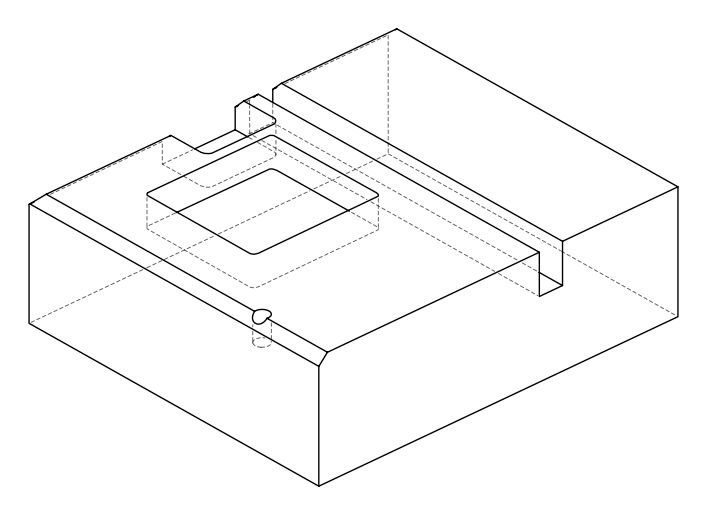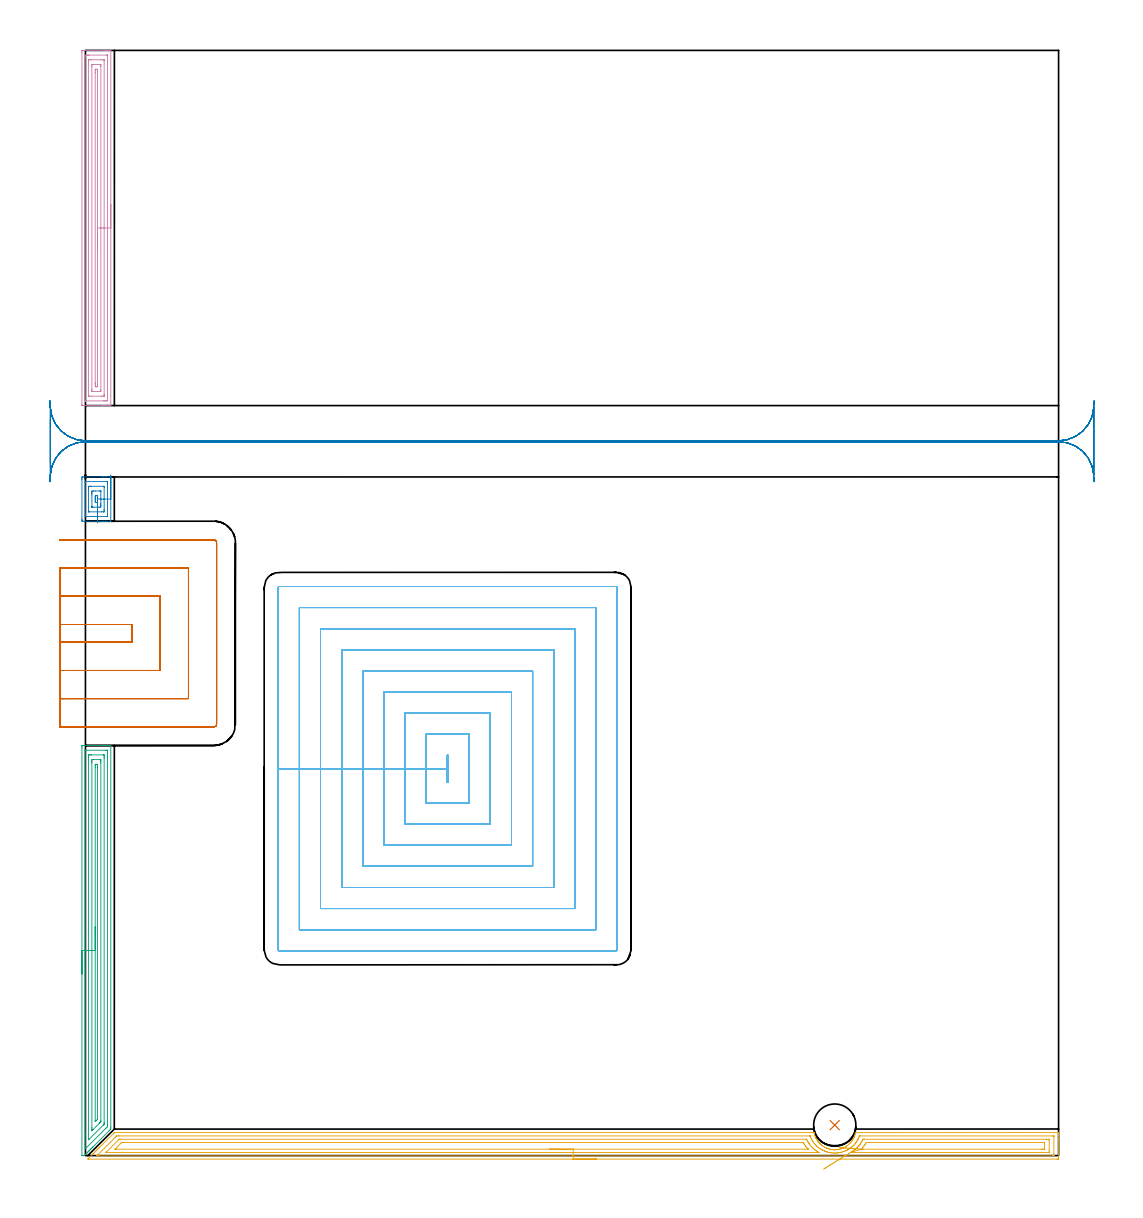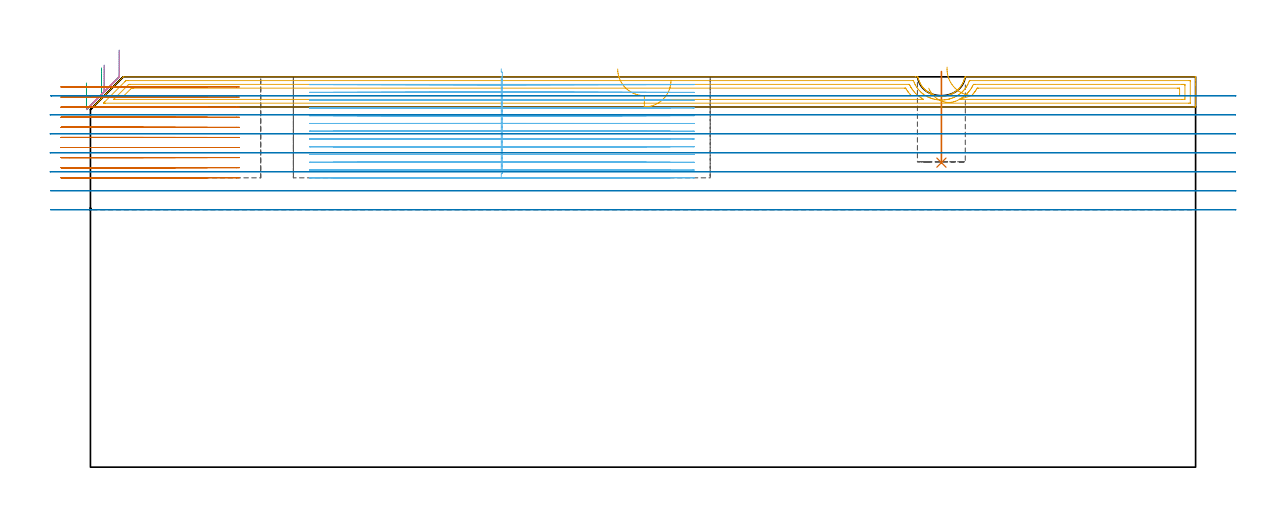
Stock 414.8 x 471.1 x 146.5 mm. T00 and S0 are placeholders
(PLAN: 8 operations, 4 tool changes, 134.4 min)
(1 INDEXABLE_INSERT_DRILL_BLIND_HOLE_FROM_SOLID | STEP1POCKET | NXT0302_007 | 0.14 min | 8121 mm3)
(2 AREA_MILL | FG_CHAMFER_SURFACE | UGT0205_001 | 0.97 min | 2433 mm3)
(3 AREA_MILL_1 | FG_CHAMFER_SURFACE_1 | UGT0205_001 | 7 min | 13725 mm3)
(4 AREA_MILL_2 | FG_CHAMFER_SURFACE_2 | UGT0205_001 | 6.27 min | 11951 mm3)
(5 AREA_MILL_3 | FG_CHAMFER_SURFACE_3 | UGT0205_001 | 13.37 min | 25636 mm3)
(6 MILL_RECTANGULAR_POCKET | POCKET_RECTANGULAR_STRAIGHT | NXT0201_011 | Follow Part, ap 3, ae 75% | 76.03 min | 990526 mm3)
(7 MILL_SLOT | SLOT_PARTIAL_RECTANGULAR | NXT0201_012 | Follow Part, ap 4, ae 75% | 17.05 min | 229287 mm3)
(8 MILL_RECTANGULAR_SLOT | SLOT_RECTANGULAR | UGT0201_018 | Follow Part, ap 7.5, ae 75% | 13.56 min | 628159 mm3)
(TOOL NXT0302_007 | Index. Insert Drill 18mm [880-D1800L25-05] | D18 PA176 FL90 Z2)
(TOOL UGT0205_001 | Chamfer Mill 20 x 3 x 45 deg. | D20 FL50 Z2)
(TOOL NXT0201_011 | ENDMILL 12mm [2P460-1200-NA 1630] | D12 FL38 Z6)
(TOOL NXT0201_012 | ENDMILL 16mm [2P460-1600-NA 1630] | D16 FL38 Z6)
(TOOL UGT0201_018 | End mill 30 mm | D30 FL50 Z4)
(OP 1 INDEXABLE_INSERT_DRILL_BLIND_HOLE_FROM_SOLID)
G17 G21 G94 G90
T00 M6
G54
G17 G0 G90 X319.4 Y13. S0 M3
G43 Z156.5 H1
G94 G81 G98 Z114.3 F250. R148.5
G80
M5
M2
(OP 2 AREA_MILL)
G17 G21 G94 G90
T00 M6
G54
G17 G0 G90 X10.8 Y289.85 S1061 M3
G43 Z156.5 H0
G94 G1 Y289.812 Z155.628 F250.
Y289.698 Z154.763
Y289.509 Z153.912
Y289.247 Z153.08
Y288.913 Z152.274
Y288.51 Z151.5
Y288.042 Z150.764
Y287.51 Z150.072
Y286.921 Z149.429
Y286.278 Z148.839
Y285.586 Z148.308
Y284.85 Z147.84
Y284.076 Z147.437
Y283.27 Z147.103
Y282.438 Z146.841
Y281.587 Z146.652
Y280.722 Z146.538
Y279.85 Z146.5
Y270.514
X10.794 Y270.41 Z146.492
X10.579 Y270.4 Z146.277
X9.062 Z144.761
X8.61 Z144.306
X8.384 Z144.081
X7.73 Z143.427
X7.504 Z143.201
X6.85 Z142.544
X-1.07 Y270.401 Z134.627
X-1.285 Y270.404 Z134.412
X-1.491 Y270.409 Z134.205
X-1.495 Y270.529 Z134.203
X-1.499 Y270.959 Z134.201
X-1.5 Y271.394 Z134.2
Y288.287
X-1.499 Y288.741 Z134.201
X-1.495 Y289.171 Z134.203
X-1.491 Y289.291 Z134.205
X-1.07 Y289.3 Z134.627
X6.85 Z142.544
X7.504 Z143.201
X7.73 Z143.427
X8.384 Z144.081
X8.61 Z144.306
X9.062 Z144.761
X10.58 Y289.299 Z146.279
X10.794 Y289.29 Z146.492
X10.8 Y289.186 Z146.5
Y279.85
X9.386 Z145.086
Y272.737
X9.384 Y272.541 Z145.084
X9.382 Y272.444 Z145.082
X9.379 Y272.424 Z145.079
X9.369 Y272.41 Z145.069
X9.277 Y272.407 Z144.977
X8.942 Y272.401 Z144.642
X0.143 Z135.843
X-0.009 Y272.406 Z135.691
X-0.078 Y272.41 Z135.622
X-0.084 Y272.63 Z135.616
X-0.085 Y272.737 Z135.615
X-0.086 Y273.521 Z135.614
Y286.963
X-0.085 Y287.159 Z135.615
X-0.082 Y287.256 Z135.618
X-0.079 Y287.276 Z135.621
X-0.069 Y287.29 Z135.631
X0.023 Y287.293 Z135.723
X0.357 Y287.299 Z136.057
X9.157 Z144.857
X9.309 Y287.294 Z145.009
X9.377 Y287.29 Z145.077
X9.384 Y287.07 Z145.084
X9.385 Y286.963 Z145.085
X9.386 Y286.179 Z145.086
Y279.85
X7.972 Z143.672
Y275.404
X7.971 Y275.16 Z143.671
X7.969 Y274.515 Z143.669
X7.967 Y274.455 Z143.667
X7.965 Y274.428 Z143.665
X7.954 Y274.41 Z143.654
X7.841 Y274.403 Z143.541
X7.73 Y274.401 Z143.43
X6.964 Y274.4 Z142.664
X1.57 Y274.401 Z137.27
X1.456 Y274.404 Z137.156
X1.38 Y274.409 Z137.08
X1.335 Y274.414 Z137.035
X1.333 Y274.435 Z137.033
X1.331 Y274.515 Z137.031
X1.329 Y274.759 Z137.029
Y284.54
X1.331 Y285.185 Z137.031
X1.333 Y285.245 Z137.033
X1.335 Y285.272 Z137.035
X1.345 Y285.29 Z137.045
X1.459 Y285.297 Z137.159
X1.57 Y285.299 Z137.27
X2.336 Y285.3 Z138.036
X7.73 Y285.299 Z143.43
X7.844 Y285.296 Z143.544
X7.919 Y285.291 Z143.619
X7.965 Y285.286 Z143.665
X7.967 Y285.265 Z143.667
X7.969 Y285.185 Z143.669
X7.971 Y284.941 Z143.671
X7.972 Y279.85 Z143.672
X6.557 Z142.257
Y278.072
Y277.479
X6.555 Y277.183 Z142.255
X6.55 Y276.596 Z142.25
X6.544 Y276.41 Z142.244
X5.864 Y276.4 Z141.564
X5.09 Z140.79
X3.225 Z138.925
X2.919 Y276.403 Z138.619
X2.766 Y276.408 Z138.466
X2.751 Y276.41 Z138.451
X2.748 Y276.418 Z138.448
X2.745 Y276.445 Z138.445
X2.744 Y276.485 Z138.444
X2.743 Y281.628 Z138.443
Y282.221
X2.745 Y282.517 Z138.445
X2.749 Y283.104 Z138.449
X2.756 Y283.29 Z138.456
X3.436 Y283.3 Z139.136
X4.21 Z139.91
X6.075 Z141.775
X6.381 Y283.297 Z142.081
X6.534 Y283.292 Z142.234
X6.549 Y283.29 Z142.249
X6.551 Y283.282 Z142.251
X6.555 Y283.255 Z142.255
X6.556 Y283.215 Z142.256
X6.557 Y279.85 Z142.257
X5.143 Z140.843
Y279.796
X5.14 Y278.961 Z140.84
X5.138 Y278.913 Z140.838
X5.09 Y278.41 Z140.79
X4.76 Y278.405 Z140.46
X4.21 Y278.41 Z139.91
X4.163 Y278.961 Z139.863
X4.16 Y279.012 Z139.86
X4.157 Y279.85 Z139.857
Y279.904
X4.16 Y280.739 Z139.86
X4.162 Y280.787 Z139.862
X4.21 Y281.29 Z139.91
X4.54 Y281.295 Z140.24
X5.09 Y281.29 Z140.79
X5.137 Y280.739 Z140.837
X5.14 Y280.688 Z140.84
X5.143 Y279.85 Z140.843
X5.146 Y278.979 Z140.884
X5.149 Y278.114 Z141.001
X5.152 Y277.263 Z141.193
X5.155 Y276.432 Z141.458
X5.158 Y275.627 Z141.794
X5.16 Y274.855 Z142.2
X5.163 Y274.121 Z142.671
X5.165 Y273.43 Z143.205
X5.167 Y272.789 Z143.796
X5.169 Y272.202 Z144.441
X5.171 Y271.673 Z145.135
X5.173 Y271.207 Z145.873
X5.174 Y270.807 Z146.648
X5.175 Y270.476 Z147.455
X5.176 Y270.216 Z148.288
X5.177 Y270.03 Z149.14
Y269.92 Z150.006
Y269.885 Z150.877
G0 Z156.5
M5
M2
(OP 3 AREA_MILL_1)
G17 G21 G94 G90
T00 M6
G54
G17 G0 G90 X-1.5 Y77.4 S1061 M3
G43 Z156.5 H0
Z144.2
G94 G1 Y77.438 Z143.328 F250.
Y77.552 Z142.463
Y77.741 Z141.612
Y78.003 Z140.78
Y78.337 Z139.974
Y78.74 Z139.2
Y79.208 Z138.464
Y79.74 Z137.772
Y80.329 Z137.129
Y80.972 Z136.54
Y81.664 Z136.008
Y82.4 Z135.54
Y83.174 Z135.137
Y83.98 Z134.803
Y84.812 Z134.541
Y85.664 Z134.352
Y86.528 Z134.238
Y87.4 Z134.2
Y173.767
X-1.499 Y174.222 Z134.201
X-1.495 Y174.653 Z134.203
X-1.491 Y174.791 Z134.205
X-1.07 Y174.795 Z134.627
X-0.499 Y174.8 Z135.198
X6.85 Z142.544
X7.468 Z143.165
X7.73 Z143.427
X8.348 Z144.045
X8.61 Z144.306
X9.134 Z144.833
X10.545 Y174.799 Z146.244
X10.794 Y174.79 Z146.492
X10.8 Y174.667 Z146.5
Y12.154
X10.793 Y11.299 Z146.493
X10.761 Y11.264 Z146.461
X10.37 Y10.869 Z146.069
X3.33 Y3.828 Z139.026
X3.196 Y3.695 Z138.893
X3.026 Y3.525 Z138.724
X2.89 Y3.388 Z138.586
X2.75 Y3.249 Z138.448
X2.592 Y3.09 Z138.289
X2.45 Y2.948 Z138.146
X2.305 Y2.804 Z138.003
X2.157 Y2.656 Z137.854
X2.01 Y2.508 Z137.706
X1.86 Y2.359 Z137.558
X1.722 Y2.221 Z137.42
X1.57 Y2.068 Z137.265
X1.415 Y1.914 Z137.113
X1.287 Y1.786 Z136.985
X1.13 Y1.628 Z136.825
X0.969 Y1.468 Z136.667
X0.852 Y1.351 Z136.55
X0.69 Y1.188 Z136.385
X0.524 Y1.023 Z136.222
X0.418 Y0.916 Z136.115
X0.25 Y0.748 Z135.945
X0.079 Y0.578 Z135.777
X-0.19 Y0.309 Z135.508
X-0.367 Y0.133 Z135.331
X-0.492 Y0.01 Z135.205
X-0.541 Y0. Z135.158
X-1.426 Z134.273
X-1.495 Y0.01 Z134.204
X-1.5 Y0.019 Z134.199
Y87.4 Z134.2
X-0.086 Z135.614
X-0.085 Y172.637 Z135.615
X-0.084 Y172.736 Z135.616
X-0.082 Y172.783 Z135.618
X-0.08 Y172.788 Z135.62
X-0.066 Y172.792 Z135.634
X-0.019 Y172.796 Z135.681
X0.336 Y172.8 Z136.036
X8.61 Y172.799 Z144.31
X9.138 Y172.797 Z144.838
X9.304 Y172.79 Z145.004
X9.379 Y172.781 Z145.079
X9.384 Y172.548 Z145.084
X9.385 Y172.441 Z145.085
X9.386 Y171.656 Z145.086
Y13.045
X9.384 Y12.652 Z145.084
X9.381 Y12.456 Z145.081
X9.379 Y12.361 Z145.079
X9.342 Y12.303 Z145.042
X9.201 Y12.154 Z144.901
X8.905 Y11.855 Z144.605
X8.61 Y11.559 Z144.31
X0.17 Y3.121 Z135.87
X0.051 Y3.006 Z135.751
X-0.064 Y2.898 Z135.636
X-0.079 Y2.89 Z135.621
X-0.081 Y2.966 Z135.619
X-0.085 Y3.143 Z135.615
X-0.086 Y9.051 Z135.614
Y87.4
X1.328 Z137.028
X1.329 Y170.014 Z137.029
X1.334 Y170.66 Z137.034
X1.335 Y170.774 Z137.035
X1.441 Y170.791 Z137.141
X1.57 Y170.795 Z137.27
X2.312 Y170.8 Z138.012
X2.45 Z138.15
X7.592 Z143.292
X7.73 Y170.798 Z143.43
X7.868 Y170.794 Z143.568
X7.955 Y170.79 Z143.655
X7.965 Y170.74 Z143.665
X7.967 Y170.66 Z143.667
X7.97 Y170.417 Z143.67
X7.971 Y169.77 Z143.671
Y169.525
Y13.935
X7.97 Y13.692 Z143.67
X7.966 Y13.446 Z143.666
X7.965 Y13.381 Z143.665
X7.943 Y13.354 Z143.643
X7.887 Y13.293 Z143.587
X7.73 Y13.129 Z143.43
X7.688 Y13.087 Z143.388
X1.492 Y6.891 Z137.192
X1.41 Y6.811 Z137.11
X1.376 Y6.783 Z137.076
X1.335 Y6.751 Z137.035
X1.332 Y6.811 Z137.032
X1.33 Y6.866 Z137.03
X1.329 Y7.055 Z137.029
X1.328 Y87.4 Z137.028
X2.743 Z138.443
Y167.693
X2.744 Y167.989 Z138.444
X2.747 Y168.579 Z138.447
X2.749 Y168.772 Z138.449
X2.93 Y168.79 Z138.63
X3.33 Y168.798 Z139.03
X3.409 Y168.8 Z139.109
X6.049 Z141.749
X6.385 Y168.794 Z142.085
X6.546 Y168.79 Z142.246
X6.55 Y168.699 Z142.25
X6.555 Y168.287 Z142.255
X6.557 Y167.989 Z142.257
Y167.394
Y14.826
X6.555 Y14.528 Z142.255
X6.553 Y14.455 Z142.253
X6.551 Y14.421 Z142.251
X6.538 Y14.398 Z142.238
X6.467 Y14.323 Z142.167
X6.086 Y13.935 Z141.786
X6.028 Y13.876 Z141.728
X3.33 Y11.179 Z139.03
X2.928 Y10.78 Z138.628
X2.853 Y10.707 Z138.553
X2.75 Y10.611 Z138.45
X2.747 Y10.752 Z138.447
X2.744 Y10.966 Z138.444
X2.743 Y11.264 Z138.443
Y11.858
Y87.4
X4.157 Z139.857
Y165.371
X4.16 Y166.208 Z139.86
X4.162 Y166.256 Z139.862
X4.21 Y166.79 Z139.91
X4.51 Y166.795 Z140.21
X5.09 Y166.79 Z140.79
X5.138 Y166.208 Z140.838
X5.14 Y166.157 Z140.84
X5.143 Y165.317 Z140.843
Y165.264
Y15.662
X5.142 Y15.609 Z140.842
X5.138 Y15.501 Z140.838
X5.134 Y15.444 Z140.834
X5.123 Y15.429 Z140.823
X5.09 Y15.391 Z140.79
X4.81 Y15.109 Z140.51
X4.527 Y14.826 Z140.227
X4.367 Y14.667 Z140.067
X4.21 Y14.515 Z139.91
X4.165 Y14.474 Z139.865
X4.157 Y14.826 Z139.857
Y87.4
Y88.272 Z139.895
Y89.136 Z140.009
Y89.988 Z140.198
Y90.82 Z140.46
Y91.626 Z140.794
Y92.4 Z141.197
Y93.136 Z141.665
Y93.828 Z142.196
Y94.471 Z142.786
Y95.06 Z143.429
Y95.592 Z144.121
Y96.06 Z144.857
Y96.463 Z145.631
Y96.797 Z146.437
Y97.059 Z147.269
Y97.248 Z148.12
Y97.362 Z148.985
Y97.4 Z149.857
G0 Z156.5
M5
M2
(OP 4 AREA_MILL_2)
G17 G21 G94 G90
T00 M6
G54
G17 G0 G90 X10.8 Y405.4 S1061 M3
G43 Z156.5 H0
G94 G1 Y405.362 Z155.628 F250.
Y405.248 Z154.763
Y405.059 Z153.912
Y404.797 Z153.08
Y404.463 Z152.274
Y404.06 Z151.5
Y403.591 Z150.764
Y403.06 Z150.072
Y402.471 Z149.429
Y401.828 Z148.839
Y401.136 Z148.308
Y400.4 Z147.84
Y399.626 Z147.437
Y398.82 Z147.103
Y397.988 Z146.841
Y397.136 Z146.652
Y396.272 Z146.538
Y395.4 Z146.5
Y319.877
X10.804 Y319.701 Z146.494
X10.459 Y319.7 Z146.159
X10.187 Z145.886
X9.49 Z145.185
X8.261 Z143.958
X7.73 Z143.424
X7.116 Z142.811
X-1.07 Y319.701 Z134.628
X-1.286 Y319.704 Z134.412
X-1.492 Y319.71 Z134.206
X-1.496 Y319.891 Z134.202
X-1.499 Y320.324 Z134.201
Y470.476
X-1.496 Y470.909 Z134.202
X-1.492 Y471.09 Z134.206
X-1.07 Y471.1 Z134.628
X7.73 Z143.424
X8.261 Z143.958
X8.61 Z144.306
X9.141 Z144.837
X9.49 Z145.185
X10.187 Z145.886
X10.459 Z146.159
X10.804 Y471.099 Z146.494
X10.8 Y470.923 Z146.5
Y395.4
X9.386 Z145.086
X9.385 Y322.218 Z145.085
X9.384 Y322.111 Z145.084
X9.379 Y321.727 Z145.079
X9.006 Y321.708 Z144.706
X8.61 Y321.703 Z144.31
X8.134 Y321.7 Z143.834
X7.73 Z143.43
X0.215 Z135.915
X0.004 Y321.702 Z135.704
X-0.03 Y321.704 Z135.67
X-0.063 Y321.71 Z135.637
X-0.079 Y321.716 Z135.621
X-0.08 Y321.742 Z135.62
X-0.085 Y322.005 Z135.615
Y468.582
X-0.084 Y468.689 Z135.616
X-0.079 Y469.073 Z135.621
X0.293 Y469.092 Z135.993
X0.69 Y469.097 Z136.39
X1.165 Y469.1 Z136.865
X1.57 Z137.27
X9.085 Z144.785
X9.296 Y469.098 Z144.996
X9.329 Y469.096 Z145.029
X9.363 Y469.09 Z145.063
X9.379 Y469.084 Z145.079
X9.38 Y469.058 Z145.08
X9.385 Y468.795 Z145.085
X9.386 Y395.4 Z145.086
X7.971 Z143.671
Y324.547
X7.969 Y323.899 Z143.669
X7.967 Y323.777 Z143.667
X7.965 Y323.723 Z143.665
X7.918 Y323.708 Z143.618
X7.73 Y323.704 Z143.43
X7.045 Y323.7 Z142.745
X6.85 Z142.55
X2.646 Z138.346
X1.765 Y323.701 Z137.465
X1.57 Y323.704 Z137.27
X1.375 Y323.71 Z137.075
X1.335 Y323.717 Z137.035
X1.332 Y323.752 Z137.032
X1.33 Y323.817 Z137.03
X1.329 Y323.899 Z137.029
X1.328 Y324.144 Z137.028
X1.329 Y466.253 Z137.029
X1.331 Y466.901 Z137.031
X1.333 Y467.023 Z137.033
X1.335 Y467.077 Z137.035
X1.382 Y467.092 Z137.082
X1.57 Y467.096 Z137.27
X2.254 Y467.1 Z137.954
X2.45 Z138.15
X6.654 Z142.354
X7.534 Y467.099 Z143.234
X7.73 Y467.096 Z143.43
X7.925 Y467.09 Z143.625
X7.965 Y467.083 Z143.665
X7.968 Y467.048 Z143.668
X7.97 Y466.983 Z143.67
X7.971 Y466.901 Z143.671
Y466.656
Y395.4
X6.557 Z142.257
Y326.58
X6.555 Y325.986 Z142.255
X6.552 Y325.785 Z142.252
X6.551 Y325.721 Z142.251
X6.511 Y325.71 Z142.211
X6.403 Y325.707 Z142.103
X5.956 Y325.7 Z141.656
X3.317 Z139.017
X2.896 Y325.706 Z138.596
X2.792 Y325.71 Z138.492
X2.749 Y325.713 Z138.449
X2.747 Y325.749 Z138.447
X2.745 Y325.84 Z138.445
X2.743 Y326.283 Z138.443
Y326.58
Y464.22
X2.745 Y464.814 Z138.445
X2.748 Y465.015 Z138.448
X2.749 Y465.079 Z138.449
X2.789 Y465.09 Z138.489
X2.897 Y465.093 Z138.597
X3.343 Y465.1 Z139.043
X5.983 Z141.683
X6.404 Y465.094 Z142.104
X6.508 Y465.09 Z142.208
X6.551 Y465.086 Z142.251
X6.552 Y465.051 Z142.252
X6.555 Y464.959 Z142.255
X6.557 Y464.517 Z142.257
Y464.22
Y395.4
X5.143 Z140.843
Y329.208
X5.14 Y328.368 Z140.84
X5.138 Y328.318 Z140.838
X5.09 Y327.71 Z140.79
X4.862 Y327.705 Z140.562
X4.21 Y327.71 Z139.91
X4.162 Y328.368 Z139.862
X4.159 Y328.419 Z139.859
X4.157 Y329.261 Z139.857
Y329.315
Y461.592
X4.16 Y462.432 Z139.86
X4.161 Y462.482 Z139.861
X4.21 Y463.09 Z139.91
X4.438 Y463.095 Z140.138
X5.09 Y463.09 Z140.79
X5.138 Y462.432 Z140.838
X5.14 Y462.381 Z140.84
X5.143 Y461.539 Z140.843
Y461.485
Y395.4
Y394.528 Z140.881
Y393.663 Z140.995
Y392.812 Z141.184
Y391.98 Z141.446
Y391.174 Z141.78
Y390.4 Z142.183
Y389.664 Z142.651
Y388.972 Z143.183
Y388.329 Z143.772
Y387.74 Z144.415
Y387.208 Z145.107
Y386.74 Z145.843
Y386.337 Z146.617
Y386.003 Z147.423
Y385.741 Z148.255
Y385.552 Z149.107
Y385.438 Z149.971
Y385.4 Z150.843
G0 Z156.5
M5
M2
(OP 5 AREA_MILL_3)
G17 G21 G94 G90
T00 M6
G54
G17 G0 G90 X217.9 Y-1.5 S1061 M3
G43 Z156.5 H0
Z145.2
G94 G1 X217.862 Z144.328 F250.
X217.748 Z143.464
X217.559 Z142.612
X217.297 Z141.78
X216.963 Z140.974
X216.56 Z140.2
X216.092 Z139.464
X215.56 Z138.772
X214.971 Z138.129
X214.328 Z137.54
X213.636 Z137.008
X212.9 Z136.54
X212.126 Z136.137
X211.32 Z135.803
X210.488 Z135.541
X209.637 Z135.352
X208.772 Z135.238
X207.9 Z135.2
X1.167 Y-1.499 Z135.201
X1.019 Y-1.493 Z135.206
X1.167 Y-1.333 Z135.367
X2.06 Y-0.44 Z136.26
X2.849 Y0.35 Z137.048
X2.953 Y0.455 Z137.151
X3.286 Y0.786 Z137.486
X3.501 Y1.001 Z137.701
X3.726 Y1.227 Z137.925
X3.846 Y1.348 Z138.044
X4.018 Y1.519 Z138.217
X4.292 Y1.793 Z138.491
X4.455 Y1.958 Z138.652
X4.615 Y2.116 Z138.814
X4.739 Y2.24 Z138.938
X4.894 Y2.396 Z139.091
X5.046 Y2.547 Z139.244
X5.185 Y2.686 Z139.384
X5.332 Y2.835 Z139.53
X5.476 Y2.977 Z139.675
X5.632 Y3.133 Z139.831
X5.771 Y3.273 Z139.969
X5.907 Y3.408 Z140.106
X6.078 Y3.579 Z140.277
X12.102 Y9.602 Z146.302
X12.283 Y9.782 Z146.48
X12.305 Y9.794 Z146.492
X12.33 Y9.8 Z146.5
X309.704
X310.563 Y9.793 Z146.493
X310.59 Y9.674 Z146.374
X310.597 Y9.645 Z146.345
X310.655 Y9.412 Z146.108
X310.688 Y9.277 Z145.976
X310.701 Y9.226 Z145.925
X310.829 Y8.78 Z145.48
X310.985 Y8.331 Z145.03
X311.164 Y7.886 Z144.585
X311.192 Y7.824 Z144.523
X311.269 Y7.658 Z144.354
X311.298 Y7.593 Z144.291
X311.308 Y7.572 Z144.27
X311.442 Y7.301 Z144.001
X311.484 Y7.228 Z143.928
X311.618 Y6.991 Z143.691
X311.902 Y6.54 Z143.239
X312.038 Y6.342 Z143.041
X312.205 Y6.097 Z142.797
X312.269 Y6.012 Z142.711
X312.335 Y5.928 Z142.628
X312.488 Y5.748 Z142.448
X312.649 Y5.561 Z142.26
X312.681 Y5.527 Z142.225
X312.737 Y5.465 Z142.162
X312.849 Y5.342 Z142.041
X312.975 Y5.203 Z141.903
X313.099 Y5.078 Z141.775
X313.153 Y5.027 Z141.724
X313.228 Y4.956 Z141.653
X313.605 Y4.626 Z141.324
X313.83 Y4.442 Z141.142
X313.993 Y4.309 Z141.008
X314.05 Y4.267 Z140.966
X314.12 Y4.215 Z140.914
X314.562 Y3.922 Z140.621
X315.013 Y3.651 Z140.348
X315.454 Y3.415 Z140.114
X315.508 Y3.389 Z140.088
X315.678 Y3.309 Z140.009
X315.762 Y3.273 Z139.972
X315.905 Y3.211 Z139.908
X316.35 Y3.042 Z139.737
X316.401 Y3.026 Z139.72
X316.532 Y2.981 Z139.678
X316.798 Y2.893 Z139.59
X316.848 Y2.879 Z139.577
X317.243 Y2.771 Z139.47
X317.632 Y2.685 Z139.384
X317.691 Y2.673 Z139.37
X317.741 Y2.666 Z139.36
X318.136 Y2.598 Z139.295
X318.583 Y2.542 Z139.241
X318.634 Y2.538 Z139.236
X318.658 Y2.535 Z139.234
X318.761 Y2.528 Z139.221
X318.817 Y2.522 Z139.217
X319. Y2.513 Z139.211
X319.038 Y2.512 Z139.208
X319.165 Y2.506 Z139.204
X319.229 Y2.504 Z139.202
X319.503 Z139.203
X319.74 Y2.511 Z139.208
X319.78 Y2.512 Z139.211
X319.983 Y2.52 Z139.22
X320.369 Y2.561 Z139.254
X320.42 Y2.568 Z139.26
X320.705 Y2.604 Z139.303
X320.816 Y2.619 Z139.318
X321.189 Y2.688 Z139.386
X321.261 Y2.702 Z139.399
X321.709 Y2.808 Z139.507
X322.154 Y2.939 Z139.637
X322.206 Y2.958 Z139.656
X322.602 Y3.098 Z139.797
X322.766 Y3.164 Z139.864
X323.046 Y3.279 Z139.976
X323.344 Y3.415 Z140.113
X323.939 Y3.738 Z140.436
X324.177 Y3.888 Z140.584
X324.378 Y4.014 Z140.71
X324.808 Y4.31 Z141.007
X325.284 Y4.704 Z141.404
X325.724 Y5.101 Z141.798
X325.825 Y5.205 Z141.901
X325.927 Y5.319 Z142.014
X326.219 Y5.643 Z142.342
X326.275 Y5.71 Z142.409
X326.595 Y6.098 Z142.796
X326.762 Y6.342 Z143.04
X326.909 Y6.556 Z143.253
X327.178 Y6.991 Z143.691
X327.509 Y7.604 Z144.303
X327.636 Y7.886 Z144.585
X327.649 Y7.919 Z144.617
X327.72 Y8.096 Z144.791
X327.815 Y8.332 Z145.029
X327.846 Y8.421 Z145.118
X327.971 Y8.78 Z145.479
X328.1 Y9.227 Z145.924
X328.145 Y9.412 Z146.107
X328.182 Y9.56 Z146.256
X328.212 Y9.678 Z146.372
X328.247 Y9.797 Z146.489
X328.457 Y9.8 Z146.5
X414.633
X414.79 Y9.798 Z146.488
X414.798 Y9.657 Z146.349
X414.8 Y9.51 Z146.209
Y9.19 Z145.889
Y8.535 Z145.229
Y7.33 Z144.027
Y6.781 Z143.475
Y-0.837 Z135.86
X414.797 Y-1.112 Z135.586
X414.79 Y-1.492 Z135.205
X414.579 Y-1.497 Z135.202
X414.187 Y-1.5 Z135.2
X207.9
Y-0.086 Z136.614
X5.649 Y-0.085 Z136.615
X5.185 Y-0.082 Z136.618
X5.027 Y-0.079 Z136.621
X4.891 Y-0.07 Z136.63
X4.951 Y-0.005 Z136.695
X5.026 Y0.074 Z136.774
X5.185 Y0.236 Z136.936
X5.39 Y0.441 Z137.141
X12.912 Y7.962 Z144.662
X13.223 Y8.271 Z144.971
X13.317 Y8.358 Z145.058
X13.342 Y8.379 Z145.079
X13.38 Y8.38 Z145.08
X14.116 Y8.385 Z145.085
X14.267 Y8.386 Z145.086
X308.811 Y8.385 Z145.085
X308.86 Y8.384 Z145.084
X308.886 Y8.382 Z145.082
X308.895 Y8.38 Z145.08
X308.904 Y8.363 Z145.063
X309.187 Y7.658 Z144.358
X309.47 Y7.011 Z143.711
X309.591 Y6.781 Z143.481
X309.704 Y6.575 Z143.275
X310.126 Y5.904 Z142.604
X310.597 Y5.242 Z141.942
X310.779 Y5.027 Z141.727
X311.111 Y4.65 Z141.35
X311.49 Y4.244 Z140.944
X311.59 Y4.15 Z140.85
X312.011 Y3.781 Z140.481
X312.383 Y3.467 Z140.167
X312.493 Y3.381 Z140.081
X312.64 Y3.273 Z139.973
X313.276 Y2.848 Z139.548
X314.049 Y2.396 Z139.096
X314.169 Y2.33 Z139.03
X314.312 Y2.255 Z138.955
X314.807 Y2.035 Z138.735
X315.062 Y1.931 Z138.631
X315.238 Y1.865 Z138.565
X315.899 Y1.629 Z138.329
X315.955 Y1.61 Z138.31
X315.995 Y1.598 Z138.298
X316.279 Y1.519 Z138.219
X316.848 Y1.383 Z138.083
X317.027 Y1.343 Z138.043
X317.741 Y1.218 Z137.918
X318.093 Y1.174 Z137.874
X318.634 Y1.118 Z137.818
X319.061 Y1.1 Z137.8
X319.527 Y1.096 Z137.796
X319.945 Y1.109 Z137.809
X320.42 Y1.142 Z137.842
X320.767 Y1.179 Z137.879
X321.313 Y1.256 Z137.956
X321.54 Y1.297 Z137.997
X321.844 Y1.355 Z138.055
X322.206 Y1.436 Z138.136
X322.274 Y1.452 Z138.152
X322.528 Y1.519 Z138.219
X323.022 Y1.67 Z138.37
X323.099 Y1.695 Z138.395
X323.618 Y1.887 Z138.587
X323.992 Y2.039 Z138.739
X324.243 Y2.149 Z138.849
X324.748 Y2.396 Z139.096
X324.856 Y2.453 Z139.153
X324.885 Y2.469 Z139.169
X325.397 Y2.77 Z139.47
X325.778 Y3.011 Z139.711
X326.157 Y3.273 Z139.973
X326.444 Y3.496 Z140.196
X326.671 Y3.68 Z140.38
X326.925 Y3.901 Z140.601
X327.202 Y4.15 Z140.85
X327.386 Y4.325 Z141.025
X327.564 Y4.508 Z141.208
X327.81 Y4.785 Z141.485
X328.018 Y5.027 Z141.727
X328.213 Y5.266 Z141.966
X328.457 Y5.579 Z142.279
X328.591 Y5.772 Z142.472
X328.676 Y5.904 Z142.604
X328.932 Y6.315 Z143.015
X329.202 Y6.781 Z143.481
X329.254 Y6.875 Z143.575
X329.35 Y7.055 Z143.755
X329.613 Y7.658 Z144.358
X329.79 Y8.102 Z144.802
X329.894 Y8.359 Z145.059
X329.903 Y8.379 Z145.079
X329.92 Y8.381 Z145.081
X329.965 Y8.384 Z145.084
X330.058 Y8.385 Z145.085
X330.243 Y8.386 Z145.086
X412.401 Y8.385 Z145.085
X412.554 Y8.384 Z145.084
X412.752 Y8.379 Z145.079
X412.791 Y8.376 Z145.076
X412.795 Y8.349 Z145.049
X412.797 Y8.318 Z145.018
X412.8 Y8.143 Z144.843
X412.799 Y0.119 Z136.819
X412.796 Y0.015 Z136.715
X412.79 Y-0.054 Z136.646
X412.786 Y-0.079 Z136.621
X412.249 Y-0.085 Z136.615
X207.9 Y-0.086 Z136.614
Y1.328 Z138.028
X8.951 Y1.329 Z138.029
X8.777 Y1.33 Z138.03
X8.757 Y1.332 Z138.032
X8.748 Y1.335 Z138.035
X8.751 Y1.344 Z138.044
X8.757 Y1.357 Z138.057
X8.839 Y1.439 Z138.139
X8.918 Y1.519 Z138.219
X14.181 Y6.781 Z143.481
X14.351 Y6.939 Z143.639
X14.391 Y6.965 Z143.665
X14.491 Y6.968 Z143.668
X14.62 Y6.97 Z143.67
X14.815 Y6.971 Z143.671
X15.009
X307.025
X307.219 Y6.968 Z143.668
X307.347 Y6.964 Z143.664
X307.381 Y6.961 Z143.661
X307.391 Y6.945 Z143.645
X307.412 Y6.908 Z143.608
X307.475 Y6.781 Z143.481
X307.621 Y6.482 Z143.182
X307.918 Y5.927 Z142.627
X307.931 Y5.904 Z142.604
X307.952 Y5.87 Z142.57
X308.342 Y5.264 Z141.964
X308.509 Y5.027 Z141.727
X308.811 Y4.606 Z141.306
X309.196 Y4.15 Z140.85
X309.704 Y3.594 Z140.294
X310.024 Y3.273 Z139.973
X310.597 Y2.774 Z139.474
X311.061 Y2.396 Z139.096
X311.49 Y2.094 Z138.794
X311.734 Y1.931 Z138.631
X311.976 Y1.773 Z138.473
X312.704 Y1.333 Z138.033
X312.693 Y1.332 Z138.032
X312.642 Y1.33 Z138.03
X312.577 Y1.329 Z138.029
X312.383
X207.9 Y1.328 Z138.028
Y2.743 Z139.443
X13.223
X12.868 Y2.744 Z139.444
X12.722 Y2.747 Z139.447
X12.637 Y2.75 Z139.45
X12.615 Y2.755 Z139.455
X12.634 Y2.778 Z139.478
X12.669 Y2.817 Z139.517
X12.73 Y2.88 Z139.58
X15.009 Y5.159 Z141.859
X15.39 Y5.53 Z142.23
X15.433 Y5.55 Z142.25
X15.497 Y5.553 Z142.253
X15.632 Y5.555 Z142.255
X15.902 Y5.557 Z142.257
X16.255
X305.592
X305.862 Y5.555 Z142.255
X305.928 Y5.553 Z142.253
X305.956 Y5.551 Z142.251
X306.007 Y5.478 Z142.178
X306.132 Y5.285 Z141.985
X306.295 Y5.027 Z141.727
X306.566 Y4.601 Z141.301
X306.887 Y4.15 Z140.85
X306.944 Y4.071 Z140.771
X307.025 Y3.964 Z140.664
X307.616 Y3.273 Z139.973
X307.918 Y2.93 Z139.63
X308.069 Y2.755 Z139.455
X308.071 Y2.749 Z139.449
X308.059 Y2.747 Z139.447
X308.013 Y2.744 Z139.444
X307.918 Y2.743 Z139.443
X207.9
X207.028 Z139.481
X206.164 Z139.595
X205.312 Z139.783
X204.48 Z140.046
X203.674 Z140.38
X202.9 Z140.782
X202.164 Z141.251
X201.472 Z141.782
X200.829 Z142.372
X200.24 Z143.015
X199.709 Z143.707
X199.24 Z144.443
X198.837 Z145.216
X198.503 Z146.022
X198.241 Z146.854
X198.052 Z147.706
X197.938 Z148.571
X197.9 Z149.443
G0 Z156.5
X314.63 Y-5.77
Z142.229
G1 X315.004 Y-5.539 Z141.476
X315.432 Y-5.274 Z140.763
X315.911 Y-4.977 Z140.097
X316.438 Y-4.652 Z139.483
X317.008 Y-4.299 Z138.925
X317.618 Y-3.922 Z138.428
X318.262 Y-3.523 Z137.995
X318.936 Y-3.106 Z137.63
X319.634 Y-2.674 Z137.335
X320.352 Y-2.23 Z137.113
X321.083 Y-1.778 Z136.965
X321.822 Y-1.321 Z136.893
X322.564 Y-0.862 Z136.897
X323.303 Y-0.405 Z136.977
X324.033 Y0.047 Z137.132
X324.749 Y0.49 Z137.361
X325.445 Y0.92 Z137.663
X326.116 Y1.335 Z138.035
X326.413 Y1.519 Z138.219
X326.573 Y1.616 Z138.316
X326.671 Y1.676 Z138.376
X327.116 Y1.96 Z138.66
X327.564 Y2.263 Z138.963
X327.642 Y2.32 Z139.02
X327.741 Y2.396 Z139.096
X328.131 Y2.716 Z139.416
X328.457 Y2.988 Z139.688
X328.61 Y3.123 Z139.823
X328.772 Y3.273 Z139.973
X329.064 Y3.554 Z140.254
X329.35 Y3.856 Z140.556
X329.49 Y4.013 Z140.713
X329.607 Y4.15 Z140.85
X329.892 Y4.495 Z141.195
X330.243 Y4.938 Z141.638
X330.28 Y4.99 Z141.69
X330.305 Y5.027 Z141.727
X330.626 Y5.528 Z142.228
X330.856 Y5.904 Z142.604
X330.958 Y6.079 Z142.779
X331.136 Y6.395 Z143.095
X331.421 Y6.963 Z143.663
X331.512 Y6.966 Z143.666
X331.641 Y6.969 Z143.669
X331.835 Y6.971 Z143.671
X332.029
X409.722
X410.424 Y6.968 Z143.668
X410.615 Y6.964 Z143.664
X410.79 Y6.956 Z143.656
X410.795 Y6.781 Z143.481
X410.799 Y6.6 Z143.3
X410.8 Y2.214 Z138.914
X410.795 Y1.519 Z138.219
X410.793 Y1.344 Z138.044
X410.615 Y1.336 Z138.036
X409.915 Y1.33 Z138.03
X409.722 Y1.329 Z138.029
X326.671
X326.116 Y1.335 Z138.035
X330.751 Y2.749 Z139.449
X330.753 Y2.772 Z139.472
X331.197 Y3.273 Z139.973
X331.57 Y3.724 Z140.424
X331.913 Y4.15 Z140.85
X331.964 Y4.214 Z140.914
X332.029 Y4.303 Z141.003
X332.319 Y4.743 Z141.443
X332.501 Y5.027 Z141.727
X332.804 Y5.513 Z142.213
X332.828 Y5.55 Z142.25
X332.856 Y5.552 Z142.252
X332.922 Y5.554 Z142.254
X333.276 Y5.557 Z142.257
X407.936
X408.29 Y5.556 Z142.256
X408.663 Y5.552 Z142.252
X408.731 Y5.55 Z142.25
X408.79 Y5.542 Z142.242
X408.8 Y5.027 Z141.727
Y3.301 Z140.001
Y3.273 Z139.973
X408.792 Y2.849 Z139.549
X408.79 Y2.75 Z139.45
X408.656 Y2.747 Z139.447
X408.474 Y2.744 Z139.444
X407.936 Y2.743 Z139.443
X407.583
X331.493
X331.136 Y2.744 Z139.444
X330.779 Y2.747 Z139.447
X330.751 Y2.749 Z139.449
X329.887 Y2.812 Z139.551
X329.035 Y2.875 Z139.727
X328.202 Y2.936 Z139.978
X327.393 Y2.995 Z140.3
X326.616 Y3.052 Z140.692
X325.875 Y3.106 Z141.15
X325.177 Y3.157 Z141.671
X324.528 Y3.205 Z142.251
X323.931 Y3.249 Z142.886
X323.391 Y3.288 Z143.57
X322.913 Y3.323 Z144.299
X322.5 Y3.354 Z145.067
X322.156 Y3.379 Z145.868
X321.882 Y3.399 Z146.696
X321.682 Y3.413 Z147.545
X321.556 Y3.423 Z148.408
X321.506 Y3.426 Z149.279
X321.531 Y3.425 Z150.151
G0 Z156.5
M5
M2
(OP 6 MILL_RECTANGULAR_POCKET)
G17 G21 G94 G90
T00 M6
G54
G17 G0 G90 X154.2 Y163.627 S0 M3
G43 Z156.502 H1
Z149.502
G94 G1 Y159.3 Z148.342 F250.
X154.6 Z148.235
Y170.6 Z145.207
X154.2 Z145.1
Y164.95 Z143.586
Y159.3 F500.
X154.6
Y170.6
X154.2
Y164.95
X145.2
Y150.3
X163.6
Y179.6
X145.2
Y164.95
X136.2
Y141.3
X172.6
Y188.6
X136.2
Y164.95
X127.2
Y132.3
X181.6
Y197.6
X127.2
Y164.95
X118.2
Y123.3
X190.6
Y206.6
X118.2
Y164.95
X109.2
Y114.3
X199.6
Y215.6
X109.2
Y164.95
X100.2
Y105.3
X208.6
Y224.6
X100.2
Y164.95
X91.2
Y96.3
X217.6
Y233.6
X91.2
Y164.95
X82.2
Y87.7
G3 X82.6 Y87.3 R0.4
G1 X226.2
G3 X226.6 Y87.7 R0.4
G1 Y242.2
G3 X226.2 Y242.6 R0.4
G1 X82.6
G3 X82.2 Y242.2 R0.4
G1 Y164.95
Y163.95
G0 X154.2 Y163.627 Z146.586
G1 Y159.3 Z145.427 F250.
X154.6 Z145.32
Y170.6 Z142.292
X154.2 Z142.185
Y164.95 Z140.671
Y159.3 F500.
X154.6
Y170.6
X154.2
Y164.95
X145.2
Y150.3
X163.6
Y179.6
X145.2
Y164.95
X136.2
Y141.3
X172.6
Y188.6
X136.2
Y164.95
X127.2
Y132.3
X181.6
Y197.6
X127.2
Y164.95
X118.2
Y123.3
X190.6
Y206.6
X118.2
Y164.95
X109.2
Y114.3
X199.6
Y215.6
X109.2
Y164.95
X100.2
Y105.3
X208.6
Y224.6
X100.2
Y164.95
X91.2
Y96.3
X217.6
Y233.6
X91.2
Y164.95
X82.2
Y87.7
G3 X82.6 Y87.3 R0.4
G1 X226.2
G3 X226.6 Y87.7 R0.4
G1 Y242.2
G3 X226.2 Y242.6 R0.4
G1 X82.6
G3 X82.2 Y242.2 R0.4
G1 Y164.95
Y163.95
G0 X154.2 Y163.627 Z143.671
G1 Y159.3 Z142.511 F250.
X154.6 Z142.404
Y170.6 Z139.376
X154.2 Z139.269
Y164.95 Z137.755
Y159.3 F500.
X154.6
Y170.6
X154.2
Y164.95
X145.2
Y150.3
X163.6
Y179.6
X145.2
Y164.95
X136.2
Y141.3
X172.6
Y188.6
X136.2
Y164.95
X127.2
Y132.3
X181.6
Y197.6
X127.2
Y164.95
X118.2
Y123.3
X190.6
Y206.6
X118.2
Y164.95
X109.2
Y114.3
X199.6
Y215.6
X109.2
Y164.95
X100.2
Y105.3
X208.6
Y224.6
X100.2
Y164.95
X91.2
Y96.3
X217.6
Y233.6
X91.2
Y164.95
X82.2
Y87.7
G3 X82.6 Y87.3 R0.4
G1 X226.2
G3 X226.6 Y87.7 R0.4
G1 Y242.2
G3 X226.2 Y242.6 R0.4
G1 X82.6
G3 X82.2 Y242.2 R0.4
G1 Y164.95
Y163.95
G0 X154.2 Y163.627 Z140.755
G1 Y159.3 Z139.596 F250.
X154.6 Z139.489
Y170.6 Z136.461
X154.2 Z136.354
Y164.95 Z134.84
Y159.3 F500.
X154.6
Y170.6
X154.2
Y164.95
X145.2
Y150.3
X163.6
Y179.6
X145.2
Y164.95
X136.2
Y141.3
X172.6
Y188.6
X136.2
Y164.95
X127.2
Y132.3
X181.6
Y197.6
X127.2
Y164.95
X118.2
Y123.3
X190.6
Y206.6
X118.2
Y164.95
X109.2
Y114.3
X199.6
Y215.6
X109.2
Y164.95
X100.2
Y105.3
X208.6
Y224.6
X100.2
Y164.95
X91.2
Y96.3
X217.6
Y233.6
X91.2
Y164.95
X82.2
Y87.7
G3 X82.6 Y87.3 R0.4
G1 X226.2
G3 X226.6 Y87.7 R0.4
G1 Y242.2
G3 X226.2 Y242.6 R0.4
G1 X82.6
G3 X82.2 Y242.2 R0.4
G1 Y164.95
Y163.95
G0 X154.2 Y163.627 Z137.84
G1 Y159.3 Z136.68 F250.
X154.6 Z136.573
Y170.6 Z133.545
X154.2 Z133.438
Y164.95 Z131.924
Y159.3 F500.
X154.6
Y170.6
X154.2
Y164.95
X145.2
Y150.3
X163.6
Y179.6
X145.2
Y164.95
X136.2
Y141.3
X172.6
Y188.6
X136.2
Y164.95
X127.2
Y132.3
X181.6
Y197.6
X127.2
Y164.95
X118.2
Y123.3
X190.6
Y206.6
X118.2
Y164.95
X109.2
Y114.3
X199.6
Y215.6
X109.2
Y164.95
X100.2
Y105.3
X208.6
Y224.6
X100.2
Y164.95
X91.2
Y96.3
X217.6
Y233.6
X91.2
Y164.95
X82.2
Y87.7
G3 X82.6 Y87.3 R0.4
G1 X226.2
G3 X226.6 Y87.7 R0.4
G1 Y242.2
G3 X226.2 Y242.6 R0.4
G1 X82.6
G3 X82.2 Y242.2 R0.4
G1 Y164.95
Y163.95
G0 X154.2 Y163.627 Z134.924
G1 Y159.3 Z133.765 F250.
X154.6 Z133.658
Y170.6 Z130.63
X154.2 Z130.523
Y164.95 Z129.009
Y159.3 F500.
X154.6
Y170.6
X154.2
Y164.95
X145.2
Y150.3
X163.6
Y179.6
X145.2
Y164.95
X136.2
Y141.3
X172.6
Y188.6
X136.2
Y164.95
X127.2
Y132.3
X181.6
Y197.6
X127.2
Y164.95
X118.2
Y123.3
X190.6
Y206.6
X118.2
Y164.95
X109.2
Y114.3
X199.6
Y215.6
X109.2
Y164.95
X100.2
Y105.3
X208.6
Y224.6
X100.2
Y164.95
X91.2
Y96.3
X217.6
Y233.6
X91.2
Y164.95
X82.2
Y87.7
G3 X82.6 Y87.3 R0.4
G1 X226.2
G3 X226.6 Y87.7 R0.4
G1 Y242.2
G3 X226.2 Y242.6 R0.4
G1 X82.6
G3 X82.2 Y242.2 R0.4
G1 Y164.95
Y163.95
G0 X154.2 Y163.627 Z132.009
G1 Y159.3 Z130.849 F250.
X154.6 Z130.742
Y170.6 Z127.714
X154.2 Z127.607
Y164.95 Z126.093
Y159.3 F500.
X154.6
Y170.6
X154.2
Y164.95
X145.2
Y150.3
X163.6
Y179.6
X145.2
Y164.95
X136.2
Y141.3
X172.6
Y188.6
X136.2
Y164.95
X127.2
Y132.3
X181.6
Y197.6
X127.2
Y164.95
X118.2
Y123.3
X190.6
Y206.6
X118.2
Y164.95
X109.2
Y114.3
X199.6
Y215.6
X109.2
Y164.95
X100.2
Y105.3
X208.6
Y224.6
X100.2
Y164.95
X91.2
Y96.3
X217.6
Y233.6
X91.2
Y164.95
X82.2
Y87.7
G3 X82.6 Y87.3 R0.4
G1 X226.2
G3 X226.6 Y87.7 R0.4
G1 Y242.2
G3 X226.2 Y242.6 R0.4
G1 X82.6
G3 X82.2 Y242.2 R0.4
G1 Y164.95
Y163.95
G0 X154.2 Y163.627 Z129.093
G1 Y159.3 Z127.934 F250.
X154.6 Z127.827
Y170.6 Z124.799
X154.2 Z124.692
Y164.95 Z123.178
Y159.3 F500.
X154.6
Y170.6
X154.2
Y164.95
X145.2
Y150.3
X163.6
Y179.6
X145.2
Y164.95
X136.2
Y141.3
X172.6
Y188.6
X136.2
Y164.95
X127.2
Y132.3
X181.6
Y197.6
X127.2
Y164.95
X118.2
Y123.3
X190.6
Y206.6
X118.2
Y164.95
X109.2
Y114.3
X199.6
Y215.6
X109.2
Y164.95
X100.2
Y105.3
X208.6
Y224.6
X100.2
Y164.95
X91.2
Y96.3
X217.6
Y233.6
X91.2
Y164.95
X82.2
Y87.7
G3 X82.6 Y87.3 R0.4
G1 X226.2
G3 X226.6 Y87.7 R0.4
G1 Y242.2
G3 X226.2 Y242.6 R0.4
G1 X82.6
G3 X82.2 Y242.2 R0.4
G1 Y164.95
Y163.95
G0 X154.2 Y163.627 Z126.178
G1 Y159.3 Z125.018 F250.
X154.6 Z124.911
Y170.6 Z121.883
X154.2 Z121.776
Y164.95 Z120.262
Y159.3 F500.
X154.6
Y170.6
X154.2
Y164.95
X145.2
Y150.3
X163.6
Y179.6
X145.2
Y164.95
X136.2
Y141.3
X172.6
Y188.6
X136.2
Y164.95
X127.2
Y132.3
X181.6
Y197.6
X127.2
Y164.95
X118.2
Y123.3
X190.6
Y206.6
X118.2
Y164.95
X109.2
Y114.3
X199.6
Y215.6
X109.2
Y164.95
X100.2
Y105.3
X208.6
Y224.6
X100.2
Y164.95
X91.2
Y96.3
X217.6
Y233.6
X91.2
Y164.95
X82.2
Y87.7
G3 X82.6 Y87.3 R0.4
G1 X226.2
G3 X226.6 Y87.7 R0.4
G1 Y242.2
G3 X226.2 Y242.6 R0.4
G1 X82.6
G3 X82.2 Y242.2 R0.4
G1 Y164.95
Y163.95
G0 X154.2 Y163.627 Z123.262
G1 Y159.3 Z122.103 F250.
X154.6 Z121.996
Y170.6 Z118.968
X154.2 Z118.86
Y164.95 Z117.347
Y159.3 F500.
X154.6
Y170.6
X154.2
Y164.95
X145.2
Y150.3
X163.6
Y179.6
X145.2
Y164.95
X136.2
Y141.3
X172.6
Y188.6
X136.2
Y164.95
X127.2
Y132.3
X181.6
Y197.6
X127.2
Y164.95
X118.2
Y123.3
X190.6
Y206.6
X118.2
Y164.95
X109.2
Y114.3
X199.6
Y215.6
X109.2
Y164.95
X100.2
Y105.3
X208.6
Y224.6
X100.2
Y164.95
X91.2
Y96.3
X217.6
Y233.6
X91.2
Y164.95
X82.2
Y87.7
G3 X82.6 Y87.3 R0.4
G1 X226.2
G3 X226.6 Y87.7 R0.4
G1 Y242.2
G3 X226.2 Y242.6 R0.4
G1 X82.6
G3 X82.2 Y242.2 R0.4
G1 Y164.95
Y163.95
G0 X154.2 Y163.627 Z120.347
G1 Y159.3 Z119.187 F250.
X154.6 Z119.08
Y170.6 Z116.052
X154.2 Z115.945
Y164.95 Z114.431
Y159.3 F500.
X154.6
Y170.6
X154.2
Y164.95
X145.2
Y150.3
X163.6
Y179.6
X145.2
Y164.95
X136.2
Y141.3
X172.6
Y188.6
X136.2
Y164.95
X127.2
Y132.3
X181.6
Y197.6
X127.2
Y164.95
X118.2
Y123.3
X190.6
Y206.6
X118.2
Y164.95
X109.2
Y114.3
X199.6
Y215.6
X109.2
Y164.95
X100.2
Y105.3
X208.6
Y224.6
X100.2
Y164.95
X91.2
Y96.3
X217.6
Y233.6
X91.2
Y164.95
X82.2
Y87.7
G3 X82.6 Y87.3 R0.4
G1 X226.2
G3 X226.6 Y87.7 R0.4
G1 Y242.2
G3 X226.2 Y242.6 R0.4
G1 X82.6
G3 X82.2 Y242.2 R0.4
G1 Y164.95
Y163.95
G0 X154.2 Y163.627 Z117.431
G1 Y159.3 Z116.272 F250.
X154.6 Z116.164
Y170.6 Z113.137
X154.2 Z113.029
Y164.95 Z111.516
Y159.3 F500.
X154.6
Y170.6
X154.2
Y164.95
X145.2
Y150.3
X163.6
Y179.6
X145.2
Y164.95
X136.2
Y141.3
X172.6
Y188.6
X136.2
Y164.95
X127.2
Y132.3
X181.6
Y197.6
X127.2
Y164.95
X118.2
Y123.3
X190.6
Y206.6
X118.2
Y164.95
X109.2
Y114.3
X199.6
Y215.6
X109.2
Y164.95
X100.2
Y105.3
X208.6
Y224.6
X100.2
Y164.95
X91.2
Y96.3
X217.6
Y233.6
X91.2
Y164.95
X82.2
Y87.7
G3 X82.6 Y87.3 R0.4
G1 X226.2
G3 X226.6 Y87.7 R0.4
G1 Y242.2
G3 X226.2 Y242.6 R0.4
G1 X82.6
G3 X82.2 Y242.2 R0.4
G1 Y164.95
Y163.95
G0 X154.2 Y163.627 Z114.516
G1 Y159.3 Z113.356 F250.
X154.6 Z113.249
Y170.6 Z110.221
X154.2 Z110.114
Y164.95 Z108.6
Y159.3 F500.
X154.6
Y170.6
X154.2
Y164.95
X145.2
Y150.3
X163.6
Y179.6
X145.2
Y164.95
X136.2
Y141.3
X172.6
Y188.6
X136.2
Y164.95
X127.2
Y132.3
X181.6
Y197.6
X127.2
Y164.95
X118.2
Y123.3
X190.6
Y206.6
X118.2
Y164.95
X109.2
Y114.3
X199.6
Y215.6
X109.2
Y164.95
X100.2
Y105.3
X208.6
Y224.6
X100.2
Y164.95
X91.2
Y96.3
X217.6
Y233.6
X91.2
Y164.95
X82.2
Y87.7
G3 X82.6 Y87.3 R0.4
G1 X226.2
G3 X226.6 Y87.7 R0.4
G1 Y242.2
G3 X226.2 Y242.6 R0.4
G1 X82.6
G3 X82.2 Y242.2 R0.4
G1 Y164.95
Y163.95
G0 Z156.502
M5
M2
(OP 7 MILL_SLOT)
G17 G21 G94 G90
T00 M6
G54
G17 G0 G90 X-11. Y218.781 S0 M3
G43 Z156.502 H1
Z142.712
G94 G1 X-8. Y218.799 F250.
X-7.775 Y218.8 F500.
X19.9
Y226.4
X-7.77
X-8. Y226.401
X-11. Y226.42 F250.
Y206.771
X-8. Y206.799
G2 X-7.775 Y206.8 R24. F500.
G1 X31.9
Y238.4
X-7.77
G2 X-8. Y238.401 R24.
G1 X-11. Y238.43 F250.
X-10.999 Y194.742
X-8. Y194.798
G2 X-7.775 Y194.8 R12. F500.
G1 X43.9
Y250.4
X-7.77
G2 X-8. Y250.402 R12.
G1 X-10.999 Y250.46 F250.
X-10.775 Y182.8
X-7.775
X54.8 F500.
G3 X55.9 Y183.9 R1.1
G1 Y261.3
G3 X54.8 Y262.4 R1.1
G1 X-7.77
X-10.77 F250.
G0 X-11. Y218.8 Z138.921
G1 X-8.
X19.9 F500.
Y226.4
X-8.
X-11. F250.
Y206.8
X-8.
X31.9 F500.
Y238.4
X-8.
X-11. F250.
Y194.8
X-8.
X43.9 F500.
Y250.4
X-8.
X-11. F250.
Y182.8
X-8.
X54.8 F500.
G3 X55.9 Y183.9 R1.1
G1 Y261.3
G3 X54.8 Y262.4 R1.1
G1 X-8.
X-11. F250.
G0 Y218.8 Z135.131
G1 X-8.
X19.9 F500.
Y226.4
X-8.
X-11. F250.
Y206.8
X-8.
X31.9 F500.
Y238.4
X-8.
X-11. F250.
Y194.8
X-8.
X43.9 F500.
Y250.4
X-8.
X-11. F250.
Y182.8
X-8.
X54.8 F500.
G3 X55.9 Y183.9 R1.1
G1 Y261.3
G3 X54.8 Y262.4 R1.1
G1 X-8.
X-11. F250.
G0 Y218.8 Z131.341
G1 X-8.
X19.9 F500.
Y226.4
X-8.
X-11. F250.
Y206.8
X-8.
X31.9 F500.
Y238.4
X-8.
X-11. F250.
Y194.8
X-8.
X43.9 F500.
Y250.4
X-8.
X-11. F250.
Y182.8
X-8.
X54.8 F500.
G3 X55.9 Y183.9 R1.1
G1 Y261.3
G3 X54.8 Y262.4 R1.1
G1 X-8.
X-11. F250.
G0 Y218.8 Z127.551
G1 X-8.
X19.9 F500.
Y226.4
X-8.
X-11. F250.
Y206.8
X-8.
X31.9 F500.
Y238.4
X-8.
X-11. F250.
Y194.8
X-8.
X43.9 F500.
Y250.4
X-8.
X-11. F250.
Y182.8
X-8.
X54.8 F500.
G3 X55.9 Y183.9 R1.1
G1 Y261.3
G3 X54.8 Y262.4 R1.1
G1 X-8.
X-11. F250.
G0 Y218.8 Z123.761
G1 X-8.
X19.9 F500.
Y226.4
X-8.
X-11. F250.
Y206.8
X-8.
X31.9 F500.
Y238.4
X-8.
X-11. F250.
Y194.8
X-8.
X43.9 F500.
Y250.4
X-8.
X-11. F250.
Y182.8
X-8.
X54.8 F500.
G3 X55.9 Y183.9 R1.1
G1 Y261.3
G3 X54.8 Y262.4 R1.1
G1 X-8.
X-11. F250.
G0 Y218.8 Z119.971
G1 X-8.
X19.9 F500.
Y226.4
X-8.
X-11. F250.
Y206.8
X-8.
X31.9 F500.
Y238.4
X-8.
X-11. F250.
Y194.8
X-8.
X43.9 F500.
Y250.4
X-8.
X-11. F250.
Y182.8
X-8.
X54.8 F500.
G3 X55.9 Y183.9 R1.1
G1 Y261.3
G3 X54.8 Y262.4 R1.1
G1 X-8.
X-11. F250.
G0 Y218.8 Z116.18
G1 X-8.
X19.9 F500.
Y226.4
X-8.
X-11. F250.
Y206.8
X-8.
X31.9 F500.
Y238.4
X-8.
X-11. F250.
Y194.8
X-8.
X43.9 F500.
Y250.4
X-8.
X-11. F250.
Y182.8
X-8.
X54.8 F500.
G3 X55.9 Y183.9 R1.1
G1 Y261.3
G3 X54.8 Y262.4 R1.1
G1 X-8.
X-11. F250.
G0 Y218.8 Z112.39
G1 X-8.
X19.9 F500.
Y226.4
X-8.
X-11. F250.
Y206.8
X-8.
X31.9 F500.
Y238.4
X-8.
X-11. F250.
Y194.8
X-8.
X43.9 F500.
Y250.4
X-8.
X-11. F250.
Y182.8
X-8.
X54.8 F500.
G3 X55.9 Y183.9 R1.1
G1 Y261.3
G3 X54.8 Y262.4 R1.1
G1 X-8.
X-11. F250.
G0 Y218.8 Z108.6
G1 X-8.
X19.9 F500.
Y226.4
X-8.
X-11. F250.
Y206.8
X-8.
X31.9 F500.
Y238.4
X-8.
X-11. F250.
Y194.8
X-8.
X43.9 F500.
Y250.4
X-8.
X-11. F250.
Y182.8
X-8.
X54.8 F500.
G3 X55.9 Y183.9 R1.1
G1 Y261.3
G3 X54.8 Y262.4 R1.1
G1 X-8.
X-11. F250.
G0 Z156.502
M5
M2
(OP 8 MILL_RECTANGULAR_SLOT)
G17 G21 G94 G90
T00 M6
G54
G17 G0 G90 X429.96 Y321.746 S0 M3
G43 Z156.502 H0
Z139.371
G94 G1 X429.77 Y318.752 F250.
G2 X414.8 Y304.7 R15. F500.
G1 X0.
G2 X-14.624 Y316.362 R15.
G1 X-14.653 Y316.369
G3 X-15. Y313.162 R15.
G1 Y295.834
G3 X-14.654 Y292.63 R15.
G1 X-14.624 Y292.636
G2 X0. Y304.3 R15.
G1 X414.8
G2 X429.77 Y290.248 R15.
G1 X429.96 Y287.254 F250.
G0 Z156.502
X-15.16
Z132.243
G1 X-14.97 Y290.248
G2 X0. Y304.3 R15. F500.
G1 X414.8
G2 X429.77 Y290.248 R15.
G1 X429.8
Y318.752
X429.77
G2 X414.8 Y304.7 R15.
G1 X0.
G2 X-14.97 Y318.752 R15.
G1 X-15.16 Y321.746 F250.
G0 Y287.254 Z125.114
G1 X-14.97 Y290.248
G2 X0. Y304.3 R15. F500.
G1 X414.8
G2 X429.77 Y290.248 R15.
G1 X429.8
Y318.752
X429.77
G2 X414.8 Y304.7 R15.
G1 X0.
G2 X-14.97 Y318.752 R15.
G1 X-15.16 Y321.746 F250.
G0 Y287.254 Z117.986
G1 X-14.97 Y290.248
G2 X0. Y304.3 R15. F500.
G1 X414.8
G2 X429.77 Y290.248 R15.
G1 X429.8
Y318.752
X429.77
G2 X414.8 Y304.7 R15.
G1 X0.
G2 X-14.97 Y318.752 R15.
G1 X-15.16 Y321.746 F250.
G0 Y287.254 Z110.857
G1 X-14.97 Y290.248
G2 X0. Y304.3 R15. F500.
G1 X414.8
G2 X429.77 Y290.248 R15.
G1 X429.8
Y318.752
X429.77
G2 X414.8 Y304.7 R15.
G1 X0.
G2 X-14.97 Y318.752 R15.
G1 X-15.16 Y321.746 F250.
G0 Z156.502
X429.96
Z103.729
G1 X429.77 Y318.752
G2 X414.8 Y304.7 R15. F500.
G1 X0.
G2 X-14.99 Y319.152 R15.
G1 Y289.848
G2 X0. Y304.3 R15.
G1 X414.8
G2 X429.77 Y290.248 R15.
G1 X429.96 Y287.254 F250.
G0 Y321.746 Z96.6
G1 X429.77 Y318.752
G2 X414.8 Y304.7 R15. F500.
G1 X0.
G2 X-14.99 Y319.152 R15.
G1 Y289.848
G2 X0. Y304.3 R15.
G1 X414.8
G2 X429.77 Y290.248 R15.
G1 X429.96 Y287.254 F250.
G0 Z156.502
M5
M2
